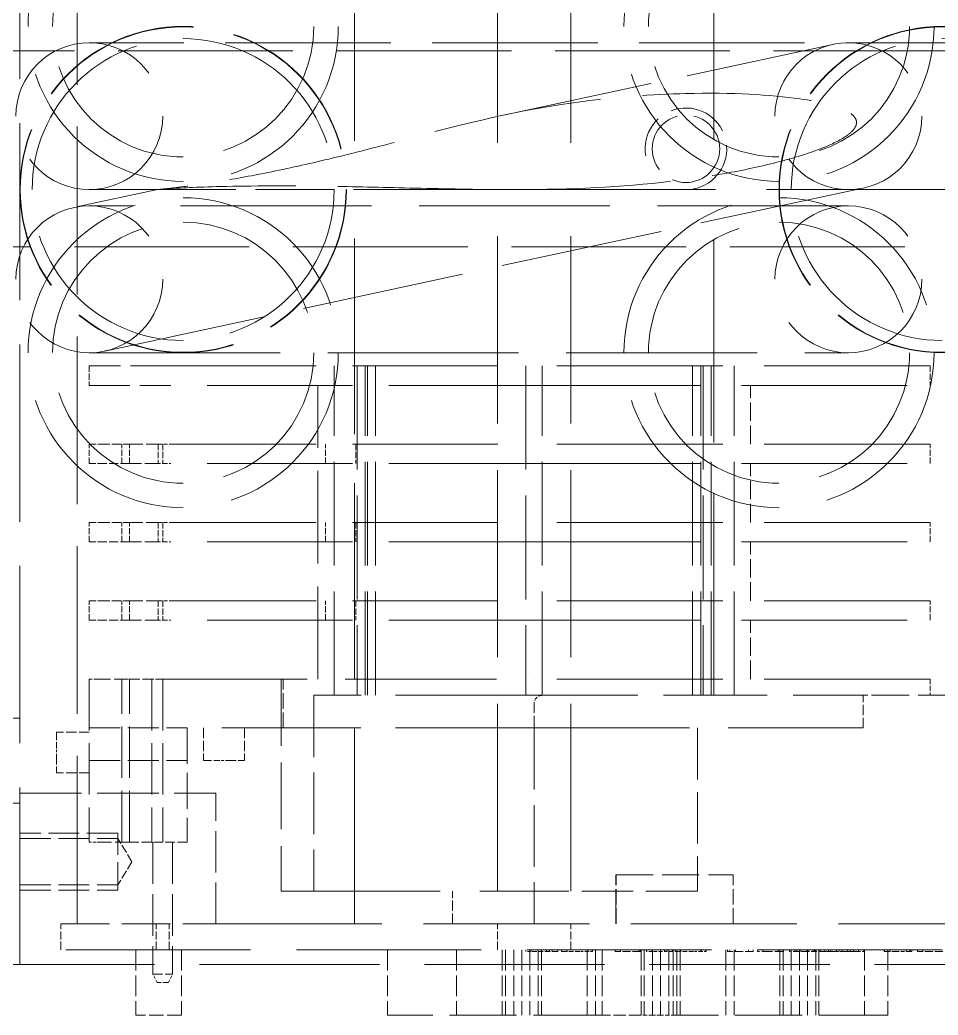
# Model space of a CAD drawing. Header units: millimetres. Extents: x 0 to 5945, y 0 to 4205.
# Drawn here: x 1600.6 to 1656.8, y 2542.4 to 2603.4 of the extents above; entities that cross this region are included whole.
import ezdxf

# ---------------------------------------------------------------- set-up
doc = ezdxf.new("R2010")
doc.units = ezdxf.units.MM
doc.header["$LTSCALE"] = 5
doc.linetypes.add('DASHED', pattern=[0.2067, 0.1654, -0.0413])
doc.layers.add('가려진 것(ISO)', color=2, linetype='DASHED', lineweight=18)

msp = doc.modelspace()

# ---------------------------------------------------------------- linework, layer by layer
at = {"layer": '가려진 것(ISO)', "ltscale": 13.131522}
msp.add_line((1600.576, 2545.457), (1600.576, 2640.457), dxfattribs=at)
at = {"layer": '가려진 것(ISO)', "ltscale": 12.44039}
msp.add_line((1604.076, 2547.957), (1604.076, 2637.957), dxfattribs=at)
at = {"layer": '가려진 것(ISO)', "ltscale": 14.513788}
for p in [(1621.077, 2637.957), (1621.077, 2547.957)]:
    msp.add_line(p, (1621.077, 2592.957), dxfattribs=at)
at = {"layer": '가려진 것(ISO)', "ltscale": 13.868731}
for p, q in [((1629.827, 2635.957), (1629.827, 2592.957)), ((1634.327, 2635.957), (1634.327, 2592.957)), ((1629.827, 2549.957), (1629.827, 2592.957)), ((1634.327, 2549.957), (1634.327, 2592.957))]:
    msp.add_line(p, q, dxfattribs=at)
at = {"layer": '가려진 것(ISO)', "ltscale": 14.997581}
for p in [(1643.077, 2623.957), (1643.077, 2561.957)]:
    msp.add_line(p, (1643.077, 2592.957), dxfattribs=at)
at = {"layer": '가려진 것(ISO)', "ltscale": 12.267606}
msp.add_line((1661.327, 2601.957), (1604.827, 2601.957), dxfattribs=at)
at = {"layer": '가려진 것(ISO)', "ltscale": 11.035515}
msp.add_line((1650.381, 2601.856), (1630.192, 2597.515), dxfattribs=at)
at = {"layer": '가려진 것(ISO)', "ltscale": 12.950765}
for p, q in [((2072.376, 2601.457), (1550.376, 2601.457)), ((1550.376, 2589.457), (2072.376, 2589.457))]:
    msp.add_line(p, q, dxfattribs=at)
at = {"layer": '가려진 것(ISO)', "ltscale": 6.127949}
msp.add_line((1609, 2592.957), (1603.881, 2591.856), dxfattribs=at)
at = {"layer": '가려진 것(ISO)', "ltscale": 5.924498}
msp.add_line((1604.827, 2592.957), (1609.001, 2592.957), dxfattribs=at)
at = {"layer": '가려진 것(ISO)', "ltscale": 12.048374}
msp.add_line((1605.773, 2583.058), (1652.273, 2593.058), dxfattribs=at)
at = {"layer": '가려진 것(ISO)', "ltscale": 5.813636}
msp.add_line((1609.001, 2592.957), (1621.077, 2592.957), dxfattribs=at)
at = {"layer": '가려진 것(ISO)', "ltscale": 6.066844}
for p, q in [((1621.077, 2592.957), (1630.728, 2592.957)), ((1630.728, 2592.957), (1621.077, 2592.957))]:
    msp.add_line(p, q, dxfattribs=at)
at = {"layer": '가려진 것(ISO)', "ltscale": 15.070727}
msp.add_line((1630.728, 2592.957), (1661.327, 2592.957), dxfattribs=at)
at = {"layer": '가려진 것(ISO)', "ltscale": 14.134887}
for p, q in [((1651.327, 2591.957), (1604.827, 2591.957)), ((1604.827, 2582.957), (1651.327, 2582.957))]:
    msp.add_line(p, q, dxfattribs=at)
at = {"layer": '가려진 것(ISO)', "ltscale": 0.457027}
for p, q in [((1604.827, 2582.157), (1604.827, 2580.957)), ((1656.327, 2582.157), (1656.327, 2580.957)), ((1604.827, 2576.157), (1604.827, 2577.357)), ((1606.827, 2576.157), (1606.827, 2577.357)), ((1607.285, 2576.157), (1607.285, 2577.357)), ((1609.05, 2577.357), (1609.05, 2576.157)), ((1609.331, 2577.357), (1609.331, 2576.157)), ((1619.298, 2576.157), (1619.298, 2577.357)), ((1621.154, 2577.357), (1621.154, 2576.157)), ((1621.154, 2577.357), (1621.154, 2576.157)), ((1656.327, 2576.157), (1656.327, 2577.357)), ((1604.827, 2571.357), (1604.827, 2572.557)), ((1606.827, 2571.357), (1606.827, 2572.557)), ((1607.285, 2571.357), (1607.285, 2572.557)), ((1609.05, 2572.557), (1609.05, 2571.357)), ((1609.331, 2572.557), (1609.331, 2571.357)), ((1619.298, 2571.357), (1619.298, 2572.557)), ((1621.154, 2572.557), (1621.154, 2571.357)), ((1621.154, 2572.557), (1621.154, 2571.357)), ((1656.327, 2571.357), (1656.327, 2572.557)), ((1604.827, 2566.557), (1604.827, 2567.757)), ((1606.827, 2566.557), (1606.827, 2567.757)), ((1607.285, 2566.557), (1607.285, 2567.757)), ((1609.05, 2567.757), (1609.05, 2566.557)), ((1609.331, 2567.757), (1609.331, 2566.557)), ((1619.298, 2566.557), (1619.298, 2567.757)), ((1621.154, 2567.757), (1621.154, 2566.557)), ((1621.154, 2567.757), (1621.154, 2566.557)), ((1656.327, 2566.557), (1656.327, 2567.757))]:
    msp.add_line(p, q, dxfattribs=at)
at = {"layer": '가려진 것(ISO)', "ltscale": 2.991791}
for p, q in [((1609.827, 2582.157), (1604.827, 2582.157)), ((1604.827, 2580.957), (1609.827, 2580.957))]:
    msp.add_line(p, q, dxfattribs=at)
at = {"layer": '가려진 것(ISO)', "ltscale": 10.764393}
for p, q in [((1609.827, 2582.157), (1632.077, 2582.157)), ((1632.077, 2580.957), (1609.827, 2580.957)), ((1609.827, 2577.357), (1632.077, 2577.357)), ((1632.077, 2576.157), (1609.827, 2576.157)), ((1609.827, 2572.557), (1632.077, 2572.557)), ((1632.077, 2571.357), (1609.827, 2571.357)), ((1609.827, 2567.757), (1632.077, 2567.757)), ((1632.077, 2566.557), (1609.827, 2566.557))]:
    msp.add_line(p, q, dxfattribs=at)
at = {"layer": '가려진 것(ISO)', "ltscale": 7.694874}
for p, q in [((1619.827, 2561.957), (1619.827, 2582.157)), ((1621.227, 2582.157), (1621.227, 2561.957)), ((1621.727, 2561.957), (1621.727, 2582.157)), ((1621.868, 2561.957), (1621.868, 2582.157)), ((1622.368, 2561.957), (1622.368, 2582.157)), ((1631.577, 2582.157), (1631.577, 2561.957)), ((1632.577, 2561.957), (1632.577, 2582.157)), ((1641.786, 2561.957), (1641.786, 2582.157)), ((1642.286, 2561.957), (1642.286, 2582.157)), ((1642.427, 2582.157), (1642.427, 2561.957)), ((1642.927, 2561.957), (1642.927, 2582.157)), ((1644.327, 2561.957), (1644.327, 2582.157))]:
    msp.add_line(p, q, dxfattribs=at)
at = {"layer": '가려진 것(ISO)', "ltscale": 12.2857}
for p, q in [((1656.327, 2582.157), (1632.077, 2582.157)), ((1632.077, 2580.957), (1656.327, 2580.957)), ((1656.327, 2577.357), (1632.077, 2577.357)), ((1632.077, 2576.157), (1656.327, 2576.157)), ((1656.327, 2572.557), (1632.077, 2572.557)), ((1632.077, 2571.357), (1656.327, 2571.357)), ((1656.327, 2567.757), (1632.077, 2567.757)), ((1632.077, 2566.557), (1656.327, 2566.557)), ((1656.327, 2562.957), (1632.077, 2562.957))]:
    msp.add_line(p, q, dxfattribs=at)
at = {"layer": '가려진 것(ISO)', "ltscale": 6.856808}
msp.add_line((1618.827, 2562.957), (1618.827, 2580.957), dxfattribs=at)
at = {"layer": '가려진 것(ISO)', "ltscale": 1.371282}
for p, q in [((1645.327, 2577.357), (1645.327, 2580.957)), ((1645.327, 2572.557), (1645.327, 2576.157)), ((1645.327, 2567.757), (1645.327, 2571.357)), ((1645.327, 2562.957), (1645.327, 2566.557))]:
    msp.add_line(p, q, dxfattribs=at)
at = {"layer": '가려진 것(ISO)', "ltscale": 0.566028}
for p, q in [((1605.046, 2577.357), (1604.827, 2577.357)), ((1604.827, 2576.157), (1605.046, 2576.157)), ((1605.046, 2572.557), (1604.827, 2572.557)), ((1604.827, 2571.357), (1605.046, 2571.357)), ((1605.046, 2567.757), (1604.827, 2567.757)), ((1604.827, 2566.557), (1605.046, 2566.557))]:
    msp.add_line(p, q, dxfattribs=at)
at = {"layer": '가려진 것(ISO)', "ltscale": 0.242476}
for p, q in [((1605.046, 2577.357), (1605.524, 2577.357)), ((1605.524, 2576.157), (1605.046, 2576.157)), ((1605.046, 2572.557), (1605.524, 2572.557)), ((1605.524, 2571.357), (1605.046, 2571.357)), ((1605.046, 2567.757), (1605.524, 2567.757)), ((1605.524, 2566.557), (1605.046, 2566.557))]:
    msp.add_line(p, q, dxfattribs=at)
at = {"layer": '가려진 것(ISO)', "ltscale": 0.670617}
for p, q in [((1605.524, 2577.357), (1607.285, 2577.357)), ((1607.285, 2576.157), (1605.524, 2576.157)), ((1605.524, 2572.557), (1607.285, 2572.557)), ((1607.285, 2571.357), (1605.524, 2571.357)), ((1605.524, 2567.757), (1607.285, 2567.757)), ((1607.285, 2566.557), (1605.524, 2566.557))]:
    msp.add_line(p, q, dxfattribs=at)
at = {"layer": '가려진 것(ISO)', "ltscale": 0.985736}
for p, q in [((1607.285, 2577.357), (1609.05, 2577.357)), ((1609.05, 2576.157), (1607.285, 2576.157)), ((1607.285, 2572.557), (1609.05, 2572.557)), ((1609.05, 2571.357), (1607.285, 2571.357)), ((1607.285, 2567.757), (1609.05, 2567.757)), ((1609.05, 2566.557), (1607.285, 2566.557))]:
    msp.add_line(p, q, dxfattribs=at)
at = {"layer": '가려진 것(ISO)', "ltscale": 0.287355}
for p, q in [((1609.05, 2577.357), (1609.519, 2577.357)), ((1609.519, 2576.157), (1609.05, 2576.157)), ((1609.05, 2572.557), (1609.519, 2572.557)), ((1609.519, 2571.357), (1609.05, 2571.357)), ((1609.05, 2567.757), (1609.519, 2567.757)), ((1609.519, 2566.557), (1609.05, 2566.557))]:
    msp.add_line(p, q, dxfattribs=at)
at = {"layer": '가려진 것(ISO)', "ltscale": 0.117238}
for p, q in [((1609.827, 2577.357), (1609.519, 2577.357)), ((1609.519, 2576.157), (1609.827, 2576.157)), ((1609.827, 2572.557), (1609.519, 2572.557)), ((1609.519, 2571.357), (1609.827, 2571.357)), ((1609.827, 2567.757), (1609.519, 2567.757)), ((1609.519, 2566.557), (1609.827, 2566.557))]:
    msp.add_line(p, q, dxfattribs=at)
at = {"layer": '가려진 것(ISO)', "ltscale": 0.220967}
for p, q in [((1604.827, 2562.957), (1605.247, 2562.957)), ((1605.247, 2552.957), (1604.827, 2552.957))]:
    msp.add_line(p, q, dxfattribs=at)
at = {"layer": '가려진 것(ISO)', "ltscale": 3.809293}
for p, q in [((1604.827, 2562.957), (1604.827, 2552.957)), ((1606.827, 2552.957), (1606.827, 2562.957)), ((1607.285, 2552.957), (1607.285, 2562.957)), ((1608.656, 2562.957), (1608.656, 2552.957)), ((1609.331, 2562.957), (1609.331, 2552.957)), ((1642.077, 2559.957), (1642.077, 2549.957)), ((1642.077, 2549.957), (1632.077, 2549.957))]:
    msp.add_line(p, q, dxfattribs=at)
at = {"layer": '가려진 것(ISO)', "ltscale": 1.061174}
for p, q in [((1605.247, 2562.957), (1607.285, 2562.957)), ((1607.285, 2552.957), (1605.247, 2552.957))]:
    msp.add_line(p, q, dxfattribs=at)
at = {"layer": '가려진 것(ISO)', "ltscale": 0.765764}
for p, q in [((1607.285, 2562.957), (1608.656, 2562.957)), ((1608.656, 2552.957), (1607.285, 2552.957))]:
    msp.add_line(p, q, dxfattribs=at)
at = {"layer": '가려진 것(ISO)', "ltscale": 0.149495}
for p, q in [((1608.656, 2562.957), (1608.906, 2562.957)), ((1608.906, 2552.957), (1608.656, 2552.957))]:
    msp.add_line(p, q, dxfattribs=at)
at = {"layer": '가려진 것(ISO)', "ltscale": 11.209899}
msp.add_line((1608.906, 2562.957), (1632.077, 2562.957), dxfattribs=at)
at = {"layer": '가려진 것(ISO)', "ltscale": 4.952111}
msp.add_line((1616.577, 2562.957), (1616.577, 2549.957), dxfattribs=at)
at = {"layer": '가려진 것(ISO)', "ltscale": 1.142718}
for p, q in [((1616.707, 2559.957), (1616.707, 2562.957)), ((1600.576, 2560.557), (1597.576, 2560.557)), ((1600.576, 2555.357), (1597.576, 2555.357)), ((1637.082, 2547.957), (1637.082, 2550.957)), ((1637.108, 2547.957), (1637.108, 2550.957)), ((1644.27, 2547.957), (1644.27, 2550.957))]:
    msp.add_line(p, q, dxfattribs=at)
at = {"layer": '가려진 것(ISO)', "ltscale": 0.380839}
msp.add_line((1656.327, 2562.957), (1656.327, 2561.957), dxfattribs=at)
at = {"layer": '가려진 것(ISO)', "ltscale": 10.259192}
msp.add_line((1632.077, 2561.957), (1618.577, 2561.957), dxfattribs=at)
at = {"layer": '가려진 것(ISO)', "ltscale": 4.571172}
for p, q in [((1618.577, 2561.957), (1618.577, 2549.957)), ((1632.077, 2559.957), (1632.077, 2547.957)), ((1600.576, 2555.957), (1612.576, 2555.957))]:
    msp.add_line(p, q, dxfattribs=at)
at = {"layer": '가려진 것(ISO)', "ltscale": 7.673842}
msp.add_line((1632.077, 2561.957), (1652.222, 2561.957), dxfattribs=at)
at = {"layer": '가려진 것(ISO)', "ltscale": 0.897467}
msp.add_line((1632.077, 2559.957), (1632.077, 2561.457), dxfattribs=at)
at = {"layer": '가려진 것(ISO)', "ltscale": 0.997552}
msp.add_line((1653.559, 2561.957), (1652.222, 2561.957), dxfattribs=at)
at = {"layer": '가려진 것(ISO)', "ltscale": 0.761779}
for p, q in [((1652.222, 2559.957), (1652.222, 2561.957)), ((1604.827, 2559.707), (1602.827, 2559.707)), ((1611.827, 2559.957), (1611.827, 2557.957)), ((1614.327, 2559.957), (1614.327, 2557.957)), ((1604.827, 2557.207), (1602.827, 2557.207)), ((1627.077, 2547.957), (1627.077, 2549.957)), ((1637.077, 2547.957), (1637.077, 2549.957))]:
    msp.add_line(p, q, dxfattribs=at)
at = {"layer": '가려진 것(ISO)', "ltscale": 2.679769}
msp.add_line((1660.594, 2561.957), (1653.559, 2561.957), dxfattribs=at)
at = {"layer": '가려진 것(ISO)', "ltscale": 0.598278}
for p, q in [((1602.827, 2559.707), (1602.827, 2558.707)), ((1602.827, 2558.207), (1602.827, 2557.207)), ((1611.827, 2557.957), (1612.827, 2557.957)), ((1613.327, 2557.957), (1614.327, 2557.957))]:
    msp.add_line(p, q, dxfattribs=at)
at = {"layer": '가려진 것(ISO)', "ltscale": 2.285536}
for p, q in [((1604.827, 2559.957), (1610.827, 2559.957)), ((1604.827, 2557.957), (1610.827, 2557.957)), ((1606.576, 2553.507), (1600.576, 2553.507)), ((1600.576, 2553.182), (1606.576, 2553.182)), ((1600.576, 2550.332), (1606.576, 2550.332)), ((1600.576, 2550.007), (1606.576, 2550.007))]:
    msp.add_line(p, q, dxfattribs=at)
at = {"layer": '가려진 것(ISO)', "ltscale": 10.2806}
msp.add_line((1632.077, 2559.957), (1610.827, 2559.957), dxfattribs=at)
at = {"layer": '가려진 것(ISO)', "ltscale": 2.666475}
msp.add_line((1610.827, 2559.957), (1610.827, 2552.957), dxfattribs=at)
at = {"layer": '가려진 것(ISO)', "ltscale": 11.501881}
msp.add_line((1632.077, 2559.957), (1652.222, 2559.957), dxfattribs=at)
at = {"layer": '가려진 것(ISO)', "ltscale": 0.19037}
for p, q in [((1602.827, 2558.207), (1602.827, 2558.707)), ((1613.327, 2557.957), (1612.827, 2557.957))]:
    msp.add_line(p, q, dxfattribs=at)
at = {"layer": '가려진 것(ISO)', "ltscale": 3.047415}
msp.add_line((1612.576, 2547.957), (1612.576, 2555.957), dxfattribs=at)
at = {"layer": '가려진 것(ISO)', "ltscale": 2.094223}
msp.add_line((1606.576, 2550.007), (1606.576, 2553.507), dxfattribs=at)
at = {"layer": '가려진 것(ISO)', "ltscale": 0.633194}
for q in [(1606.576, 2553.182), (1606.576, 2550.332)]:
    msp.add_line((1607.433, 2551.757), q, dxfattribs=at)
at = {"layer": '가려진 것(ISO)', "ltscale": 3.085509}
for p, q in [((1608.727, 2552.957), (1608.727, 2544.857)), ((1609.927, 2552.957), (1609.927, 2544.857))]:
    msp.add_line(p, q, dxfattribs=at)
at = {"layer": '가려진 것(ISO)', "ltscale": 0.731631}
msp.add_line((1610.827, 2552.957), (1608.906, 2552.957), dxfattribs=at)
at = {"layer": '가려진 것(ISO)', "ltscale": 0.013584}
msp.add_line((1637.082, 2550.957), (1637.108, 2550.957), dxfattribs=at)
at = {"layer": '가려진 것(ISO)', "ltscale": 2.728328}
msp.add_line((1637.108, 2550.957), (1644.27, 2550.957), dxfattribs=at)
at = {"layer": '가려진 것(ISO)', "ltscale": 11.779073}
msp.add_line((1616.577, 2549.957), (1632.077, 2549.957), dxfattribs=at)
at = {"layer": '가려진 것(ISO)', "ltscale": 0.609403}
for p, q in [((1603.076, 2546.357), (1603.076, 2547.957)), ((1608.927, 2546.357), (1608.927, 2547.957)), ((1609.727, 2546.357), (1609.727, 2547.957)), ((1629.827, 2546.357), (1629.827, 2547.957)), ((1634.327, 2546.357), (1634.327, 2547.957))]:
    msp.add_line(p, q, dxfattribs=at)
at = {"layer": '가려진 것(ISO)', "ltscale": 3.618824}
msp.add_line((1603.076, 2547.957), (1612.576, 2547.957), dxfattribs=at)
at = {"layer": '가려진 것(ISO)', "ltscale": 12.302163}
msp.add_line((1612.576, 2547.957), (1701.576, 2547.957), dxfattribs=at)
at = {"layer": '가려진 것(ISO)', "ltscale": 13.66715}
msp.add_line((1713.576, 2546.357), (1600.576, 2546.357), dxfattribs=at)
at = {"layer": '가려진 것(ISO)', "ltscale": 1.523657}
for p, q in [((1607.676, 2546.357), (1607.676, 2542.357)), ((1610.476, 2546.357), (1610.476, 2542.357)), ((1623.093, 2546.357), (1623.093, 2542.357)), ((1627.328, 2546.357), (1627.328, 2542.357)), ((1630.125, 2546.357), (1630.125, 2542.357)), ((1630.325, 2546.357), (1630.325, 2542.357)), ((1630.825, 2546.357), (1630.825, 2542.357)), ((1631.324, 2546.357), (1631.324, 2542.357)), ((1631.823, 2546.357), (1631.823, 2542.357)), ((1632.323, 2546.357), (1632.323, 2542.357)), ((1632.523, 2546.357), (1632.523, 2542.357)), ((1635.32, 2546.357), (1635.32, 2542.357)), ((1635.828, 2546.357), (1635.828, 2542.357)), ((1636.241, 2546.357), (1636.241, 2542.357)), ((1638.625, 2546.357), (1638.625, 2542.357)), ((1638.825, 2546.357), (1638.825, 2542.357)), ((1639.325, 2546.357), (1639.325, 2542.357)), ((1639.824, 2546.357), (1639.824, 2542.357)), ((1640.323, 2546.357), (1640.323, 2542.357)), ((1640.593, 2546.357), (1640.593, 2542.357)), ((1640.823, 2546.357), (1640.823, 2542.357)), ((1641.023, 2546.357), (1641.023, 2542.357)), ((1643.82, 2546.357), (1643.82, 2542.357)), ((1644.328, 2546.357), (1644.328, 2542.357)), ((1647.125, 2546.357), (1647.125, 2542.357)), ((1647.325, 2546.357), (1647.325, 2542.357)), ((1647.825, 2546.357), (1647.825, 2542.357)), ((1648.324, 2546.357), (1648.324, 2542.357)), ((1648.823, 2546.357), (1648.823, 2542.357)), ((1649.323, 2546.357), (1649.323, 2542.357)), ((1649.523, 2546.357), (1649.523, 2542.357)), ((1652.32, 2546.357), (1652.32, 2542.357)), ((1653.741, 2546.357), (1653.741, 2542.357))]:
    msp.add_line(p, q, dxfattribs=at)
at = {"layer": '가려진 것(ISO)', "ltscale": 0.037994}
for p, q in [((1631.566, 2546.357), (1631.566, 2546.257)), ((1631.898, 2546.357), (1631.898, 2546.257)), ((1632.842, 2546.357), (1632.842, 2546.257)), ((1633.027, 2546.357), (1633.027, 2546.257)), ((1633.191, 2546.357), (1633.191, 2546.257)), ((1633.537, 2546.357), (1633.537, 2546.257)), ((1633.756, 2546.357), (1633.756, 2546.257)), ((1634.102, 2546.357), (1634.102, 2546.257)), ((1635.32, 2546.357), (1635.32, 2546.257)), ((1635.363, 2546.357), (1635.363, 2546.257)), ((1635.626, 2546.357), (1635.626, 2546.257)), ((1635.628, 2546.357), (1635.628, 2546.257)), ((1635.652, 2546.357), (1635.652, 2546.257)), ((1637.036, 2546.357), (1637.036, 2546.257)), ((1637.368, 2546.357), (1637.368, 2546.257)), ((1638.517, 2546.357), (1638.517, 2546.257)), ((1638.6, 2546.357), (1638.6, 2546.257)), ((1638.965, 2546.357), (1638.965, 2546.257)), ((1639.297, 2546.357), (1639.297, 2546.257)), ((1640.057, 2546.357), (1640.057, 2546.257)), ((1640.198, 2546.357), (1640.198, 2546.257)), ((1640.545, 2546.357), (1640.545, 2546.257)), ((1640.719, 2546.357), (1640.719, 2546.257)), ((1641.066, 2546.357), (1641.066, 2546.257)), ((1642.283, 2546.357), (1642.283, 2546.257)), ((1642.326, 2546.357), (1642.326, 2546.257)), ((1642.589, 2546.357), (1642.589, 2546.257)), ((1642.591, 2546.357), (1642.591, 2546.257)), ((1642.615, 2546.357), (1642.615, 2546.257)), ((1643.912, 2546.357), (1643.912, 2546.257)), ((1644.06, 2546.357), (1644.06, 2546.257)), ((1644.416, 2546.357), (1644.416, 2546.257)), ((1645.202, 2546.357), (1645.202, 2546.257)), ((1645.498, 2546.357), (1645.498, 2546.257)), ((1645.762, 2546.357), (1645.762, 2546.257)), ((1646.102, 2546.357), (1646.102, 2546.257)), ((1647.02, 2546.357), (1647.02, 2546.257)), ((1647.36, 2546.357), (1647.36, 2546.257)), ((1647.727, 2546.357), (1647.727, 2546.257)), ((1648.043, 2546.357), (1648.043, 2546.257)), ((1648.168, 2546.357), (1648.168, 2546.257)), ((1648.407, 2546.357), (1648.407, 2546.257)), ((1648.784, 2546.357), (1648.784, 2546.257)), ((1648.865, 2546.357), (1648.865, 2546.257)), ((1649.177, 2546.357), (1649.177, 2546.257)), ((1649.254, 2546.357), (1649.254, 2546.257)), ((1649.281, 2546.357), (1649.281, 2546.257)), ((1649.597, 2546.357), (1649.597, 2546.257)), ((1649.892, 2546.357), (1649.892, 2546.257)), ((1650.099, 2546.357), (1650.099, 2546.257)), ((1650.261, 2546.357), (1650.261, 2546.257)), ((1650.598, 2546.357), (1650.598, 2546.257)), ((1650.756, 2546.357), (1650.756, 2546.257)), ((1650.936, 2546.357), (1650.936, 2546.257)), ((1651.264, 2546.357), (1651.264, 2546.257)), ((1651.438, 2546.357), (1651.438, 2546.257)), ((1651.637, 2546.357), (1651.637, 2546.257)), ((1651.939, 2546.357), (1651.939, 2546.257)), ((1652.265, 2546.357), (1652.265, 2546.257)), ((1653.513, 2546.357), (1653.513, 2546.257)), ((1653.531, 2546.357), (1653.531, 2546.257)), ((1653.537, 2546.357), (1653.537, 2546.257)), ((1653.878, 2546.357), (1653.878, 2546.257)), ((1654.866, 2546.357), (1654.866, 2546.257)), ((1655.091, 2546.357), (1655.091, 2546.257)), ((1655.115, 2546.357), (1655.115, 2546.257)), ((1655.213, 2546.357), (1655.213, 2546.257)), ((1655.551, 2546.357), (1655.551, 2546.257)), ((1655.883, 2546.357), (1655.883, 2546.257))]:
    msp.add_line(p, q, dxfattribs=at)
at = {"layer": '가려진 것(ISO)', "ltscale": 0.216764}
msp.add_line((1632.135, 2546.257), (1631.566, 2546.257), dxfattribs=at)
at = {"layer": '가려진 것(ISO)', "ltscale": 0.595697}
for p, q in [((1638.6, 2546.257), (1637.036, 2546.257)), ((1657.115, 2546.257), (1655.551, 2546.257))]:
    msp.add_line(p, q, dxfattribs=at)
at = {"layer": '가려진 것(ISO)', "ltscale": 0.239145}
msp.add_line((1639.593, 2546.257), (1638.965, 2546.257), dxfattribs=at)
at = {"layer": '가려진 것(ISO)', "ltscale": 0.604186}
msp.add_line((1645.498, 2546.257), (1643.912, 2546.257), dxfattribs=at)
at = {"layer": '가려진 것(ISO)', "ltscale": 0.120294}
msp.add_line((1648.043, 2546.257), (1647.727, 2546.257), dxfattribs=at)
at = {"layer": '가려진 것(ISO)', "ltscale": 0.413231}
msp.add_line((1648.784, 2546.257), (1648.043, 2546.257), dxfattribs=at)
at = {"layer": '가려진 것(ISO)', "ltscale": 0.149621}
msp.add_line((1649.177, 2546.257), (1648.784, 2546.257), dxfattribs=at)
at = {"layer": '가려진 것(ISO)', "ltscale": 0.046859}
msp.add_line((1649.254, 2546.257), (1649.177, 2546.257), dxfattribs=at)
at = {"layer": '가려진 것(ISO)', "ltscale": 0.130327}
msp.add_line((1649.597, 2546.257), (1649.254, 2546.257), dxfattribs=at)
at = {"layer": '가려진 것(ISO)', "ltscale": 0.812276}
msp.add_line((1650.099, 2546.257), (1649.597, 2546.257), dxfattribs=at)
at = {"layer": '가려진 것(ISO)', "ltscale": 0.811914}
msp.add_line((1650.598, 2546.257), (1650.099, 2546.257), dxfattribs=at)
at = {"layer": '가려진 것(ISO)', "ltscale": 0.128783}
msp.add_line((1650.936, 2546.257), (1650.598, 2546.257), dxfattribs=at)
at = {"layer": '가려진 것(ISO)', "ltscale": 0.821279}
msp.add_line((1651.438, 2546.257), (1650.936, 2546.257), dxfattribs=at)
at = {"layer": '가려진 것(ISO)', "ltscale": 0.8211}
msp.add_line((1651.939, 2546.257), (1651.438, 2546.257), dxfattribs=at)
at = {"layer": '가려진 것(ISO)', "ltscale": 0.124153}
msp.add_line((1652.265, 2546.257), (1651.939, 2546.257), dxfattribs=at)
at = {"layer": '가려진 것(ISO)', "ltscale": 0.006846}
msp.add_line((1653.531, 2546.257), (1653.513, 2546.257), dxfattribs=at)
at = {"layer": '가려진 것(ISO)', "ltscale": 13.3425}
msp.add_line((1788.076, 2545.457), (1526.076, 2545.457), dxfattribs=at)
at = {"layer": '가려진 것(ISO)', "ltscale": 0.717954}
msp.add_line((1608.727, 2544.857), (1609.927, 2544.857), dxfattribs=at)
at = {"layer": '가려진 것(ISO)', "ltscale": 0.212852}
for p, q in [((1608.977, 2544.357), (1608.727, 2544.857)), ((1609.677, 2544.357), (1609.927, 2544.857))]:
    msp.add_line(p, q, dxfattribs=at)
at = {"layer": '가려진 것(ISO)', "ltscale": 0.418765}
msp.add_line((1609.677, 2544.357), (1608.977, 2544.357), dxfattribs=at)
at = {"layer": '가려진 것(ISO)', "ltscale": 1.0665}
msp.add_line((1610.476, 2542.357), (1607.676, 2542.357), dxfattribs=at)
at = {"layer": '가려진 것(ISO)', "ltscale": 4.970381}
for p, q in [((1636.141, 2542.357), (1623.093, 2542.357)), ((1653.641, 2542.357), (1640.593, 2542.357))]:
    msp.add_line(p, q, dxfattribs=at)
at = {"layer": '가려진 것(ISO)', "ltscale": 0.03796}
for p, q in [((1636.241, 2542.357), (1636.141, 2542.357)), ((1653.741, 2542.357), (1653.641, 2542.357))]:
    msp.add_line(p, q, dxfattribs=at)
at = {"layer": '가려진 것(ISO)', "ltscale": 0.908242}
msp.add_line((1638.625, 2542.357), (1636.241, 2542.357), dxfattribs=at)
at = {"layer": '가려진 것(ISO)', "ltscale": 0.107544}
msp.add_line((1638.825, 2542.357), (1638.625, 2542.357), dxfattribs=at)
at = {"layer": '가려진 것(ISO)', "ltscale": 0.269014}
msp.add_line((1639.325, 2542.357), (1638.825, 2542.357), dxfattribs=at)
at = {"layer": '가려진 것(ISO)', "ltscale": 0.269012}
msp.add_line((1639.824, 2542.357), (1639.325, 2542.357), dxfattribs=at)
at = {"layer": '가려진 것(ISO)', "ltscale": 0.268898}
msp.add_line((1640.323, 2542.357), (1639.824, 2542.357), dxfattribs=at)
at = {"layer": '가려진 것(ISO)', "ltscale": 0.145175}
msp.add_line((1640.593, 2542.357), (1640.323, 2542.357), dxfattribs=at)
at = {"layer": '가려진 것(ISO)', "ltscale": 14.438863}
for centre in [(1610.576, 2602.957), (1647.076, 2602.957), (1610.576, 2582.957), (1647.076, 2582.957)]:
    msp.add_circle(centre, 9.5, dxfattribs=at)
at = {"layer": '가려진 것(ISO)', "ltscale": 12.159042}
for centre, radius in [((1610.576, 2602.957), 8), ((1647.076, 2602.957), 8), ((1610.577, 2592.957), 10), ((1657.077, 2592.957), 10), ((1610.576, 2582.957), 8), ((1647.076, 2582.957), 8)]:
    msp.add_circle(centre, radius, dxfattribs=at)
at = {"layer": '가려진 것(ISO)', "ltscale": 12.128645}
for centre in [(1610.577, 2592.957), (1610.577, 2592.957), (1657.077, 2592.957), (1657.077, 2592.957)]:
    msp.add_circle(centre, 9.975, dxfattribs=at)
at = {"layer": '가려진 것(ISO)', "ltscale": 13.678923}
for centre in [(1604.827, 2597.457), (1651.327, 2597.457), (1604.827, 2587.457), (1651.327, 2587.457)]:
    msp.add_circle(centre, 4.5, dxfattribs=at)
at = {"layer": '가려진 것(ISO)', "ltscale": 14.058893}
for centre in [(1610.577, 2592.957), (1657.077, 2592.957)]:
    msp.add_circle(centre, 9.25, dxfattribs=at)
at = {"layer": '가려진 것(ISO)', "ltscale": 4.94729}
msp.add_circle((1641.376, 2595.457), 2.067, dxfattribs=at)
at = {"layer": '가려진 것(ISO)', "ltscale": 4.487736}
msp.add_arc((1641.376, 2595.457), 2.5, 280, 190, dxfattribs=at)
at = {"layer": '가려진 것(ISO)', "ltscale": 0.299089}
msp.add_arc((1632.577, 2561.457), 0.5, 90, 180, dxfattribs=at)
at = {"layer": '가려진 것(ISO)', "ltscale": 12.51504}
msp.add_open_spline([(1630.404, 2592.957), (1633.709, 2592.95), (1636.9, 2593.07), (1641.357, 2593.554), (1642.796, 2593.764), (1645.266, 2594.223), (1646.332, 2594.46), (1648.214, 2594.965), (1649.048, 2595.227), (1650.428, 2595.783), (1650.913, 2596.034), (1651.407, 2596.39), (1651.576, 2596.533), (1651.727, 2596.746), (1651.766, 2596.812), (1651.807, 2596.926), (1651.818, 2596.973), (1651.826, 2597.059), (1651.825, 2597.095), (1651.815, 2597.168), (1651.806, 2597.203), (1651.777, 2597.28), (1651.755, 2597.321), (1651.685, 2597.428), (1651.626, 2597.489), (1651.4, 2597.688), (1651.172, 2597.801), (1650.454, 2598.123), (1649.57, 2598.347), (1646.556, 2598.776), (1644.222, 2598.911), (1639.495, 2598.8), (1636.98, 2598.675), (1629.797, 2597.563), (1626.258, 2596.575), (1622.516, 2595.586), (1620.986, 2595.185), (1618.223, 2594.522), (1616.993, 2594.25), (1614.656, 2593.781), (1613.653, 2593.599), (1611.724, 2593.29), (1611.054, 2593.196), (1610.094, 2593.071), (1609.745, 2593.031), (1609.423, 2592.996), (1609.356, 2592.989), (1609.252, 2592.979), (1609.213, 2592.975), (1609.147, 2592.969), (1609.121, 2592.966), (1609.072, 2592.962), (1609.053, 2592.96), (1609.014, 2592.957), (1609.004, 2592.957), (1608.993, 2592.957), (1609.025, 2592.961), (1609.164, 2592.973), (1609.381, 2592.991), (1610.33, 2593.051), (1611.374, 2593.106), (1614.723, 2593.187), (1617.007, 2593.195), (1621.318, 2593.127), (1623.032, 2593.085), (1626.65, 2593.002), (1628.527, 2592.962), (1630.404, 2592.957)], degree=3, knots=[0, 0, 0, 0, 0.995089, 0.995089, 1.500404, 1.500404, 1.919308, 1.919308, 2.293328, 2.293328, 2.60374, 2.60374, 2.746109, 2.746109, 2.794238, 2.794238, 2.821506, 2.821506, 2.841113, 2.841113, 2.860204, 2.860204, 2.887022, 2.887022, 2.940382, 2.940382, 3.104114, 3.104114, 3.728093, 3.728093, 4.647569, 4.647569, 5.239857, 5.239857, 5.958154, 5.958154, 6.458688, 6.458688, 6.885587, 6.885587, 7.282185, 7.282185, 7.571627, 7.571627, 7.796611, 7.796611, 7.850947, 7.850947, 7.885596, 7.885596, 7.91597, 7.91597, 7.952838, 7.952838, 8.016633, 8.016633, 8.168976, 8.168976, 8.564899, 8.564899, 9.314355, 9.314355, 10.198873, 10.198873, 10.73712, 10.73712, 11.302043, 11.302043, 11.302043, 11.302043], dxfattribs=at)
at = {"layer": '가려진 것(ISO)', "ltscale": 0.354481}
msp.add_open_spline([(1633.031, 2546.257), (1632.927, 2546.257), (1632.808, 2546.257), (1632.625, 2546.257), (1632.472, 2546.257), (1632.135, 2546.257)], degree=3, knots=[-0.2916948, -0.2916948, -0.2916948, -0.2916948, -0.1009521, -0.1009521, 0, 0, 0, 0], dxfattribs=at)
at = {"layer": '가려진 것(ISO)', "ltscale": 0.465008}
msp.add_open_spline([(1633.537, 2546.257), (1633.531, 2546.257), (1633.523, 2546.257), (1633.444, 2546.257), (1633.385, 2546.257), (1633.252, 2546.257), (1633.151, 2546.257), (1633.031, 2546.257)], degree=3, knots=[-0.09695582, -0.09695582, -0.09695582, -0.09695582, -0.07176931, -0.07176931, -0.04346257, -0.04346257, 0, 0, 0, 0], dxfattribs=at)
at = {"layer": '가려진 것(ISO)', "ltscale": 0.390475}
for points in [[(1634.068, 2546.257), (1633.963, 2546.257), (1633.887, 2546.257), (1633.805, 2546.257), (1633.775, 2546.257), (1633.756, 2546.257)], [(1641.031, 2546.257), (1640.926, 2546.257), (1640.851, 2546.257), (1640.768, 2546.257), (1640.739, 2546.257), (1640.719, 2546.257)]]:
    msp.add_open_spline(points, degree=3, knots=[-0.2254863, -0.2254863, -0.2254863, -0.2254863, -0.0850163, -0.0850163, 0, 0, 0, 0], dxfattribs=at)
at = {"layer": '가려진 것(ISO)', "ltscale": 0.346764}
for points in [[(1634.88, 2546.257), (1634.792, 2546.257), (1634.704, 2546.257), (1634.537, 2546.257), (1634.46, 2546.257), (1634.263, 2546.257), (1634.158, 2546.257), (1634.068, 2546.257)], [(1641.843, 2546.257), (1641.755, 2546.257), (1641.667, 2546.257), (1641.5, 2546.257), (1641.423, 2546.257), (1641.226, 2546.257), (1641.121, 2546.257), (1641.031, 2546.257)]]:
    msp.add_open_spline(points, degree=3, knots=[-0.09186613, -0.09186613, -0.09186613, -0.09186613, -0.06537917, -0.06537917, -0.04050885, -0.04050885, 0, 0, 0, 0], dxfattribs=at)
at = {"layer": '가려진 것(ISO)', "ltscale": 0.169803}
for points in [[(1635.32, 2546.257), (1635.254, 2546.257), (1635.185, 2546.257), (1635.081, 2546.257), (1635, 2546.257), (1634.88, 2546.257)], [(1642.283, 2546.257), (1642.217, 2546.257), (1642.148, 2546.257), (1642.045, 2546.257), (1641.963, 2546.257), (1641.843, 2546.257)]]:
    msp.add_open_spline(points, degree=3, knots=[-0.1064402, -0.1064402, -0.1064402, -0.1064402, -0.0359768, -0.0359768, 0, 0, 0, 0], dxfattribs=at)
at = {"layer": '가려진 것(ISO)', "ltscale": 0.138305}
for points in [[(1635.652, 2546.257), (1635.598, 2546.257), (1635.542, 2546.257), (1635.456, 2546.257), (1635.396, 2546.257), (1635.32, 2546.257)], [(1642.615, 2546.257), (1642.561, 2546.257), (1642.505, 2546.257), (1642.419, 2546.257), (1642.359, 2546.257), (1642.283, 2546.257)]]:
    msp.add_open_spline(points, degree=3, knots=[-0.07065696, -0.07065696, -0.07065696, -0.07065696, -0.02390108, -0.02390108, 0, 0, 0, 0], dxfattribs=at)
at = {"layer": '가려진 것(ISO)', "ltscale": 0.260299}
msp.add_open_spline([(1640.247, 2546.257), (1640.164, 2546.257), (1640.07, 2546.257), (1639.89, 2546.257), (1639.771, 2546.257), (1639.593, 2546.257)], degree=3, knots=[-0.1182527, -0.1182527, -0.1182527, -0.1182527, -0.053529, -0.053529, 0, 0, 0, 0], dxfattribs=at)
at = {"layer": '가려진 것(ISO)', "ltscale": 0.265602}
msp.add_open_spline([(1640.545, 2546.257), (1640.542, 2546.257), (1640.537, 2546.257), (1640.504, 2546.257), (1640.482, 2546.257), (1640.386, 2546.257), (1640.323, 2546.257), (1640.247, 2546.257)], degree=3, knots=[-0.0894037, -0.0894037, -0.0894037, -0.0894037, -0.05245024, -0.05245024, -0.02749897, -0.02749897, 0, 0, 0, 0], dxfattribs=at)
at = {"layer": '가려진 것(ISO)', "ltscale": 0.660812}
msp.add_open_spline([(1646.562, 2546.257), (1646.497, 2546.257), (1646.433, 2546.257), (1646.312, 2546.257), (1646.257, 2546.257), (1646.131, 2546.257), (1646.068, 2546.257), (1645.954, 2546.257), (1645.901, 2546.257), (1645.785, 2546.257), (1645.771, 2546.257), (1645.762, 2546.257)], degree=3, knots=[-0.2257742, -0.2257742, -0.2257742, -0.2257742, -0.1949759, -0.1949759, -0.1668431, -0.1668431, -0.1272282, -0.1272282, -0.0817936, -0.0817936, 0, 0, 0, 0], dxfattribs=at)
at = {"layer": '가려진 것(ISO)', "ltscale": 0.658138}
msp.add_open_spline([(1647.36, 2546.257), (1647.356, 2546.257), (1647.35, 2546.257), (1647.299, 2546.257), (1647.263, 2546.257), (1647.16, 2546.257), (1647.109, 2546.257), (1647, 2546.257), (1646.934, 2546.257), (1646.764, 2546.257), (1646.663, 2546.257), (1646.562, 2546.257)], degree=3, knots=[-0.1370114, -0.1370114, -0.1370114, -0.1370114, -0.1027814, -0.1027814, -0.0760911, -0.0760911, -0.0548031, -0.0548031, -0.0303766, -0.0303766, 0, 0, 0, 0], dxfattribs=at)
at = {"layer": '가려진 것(ISO)', "ltscale": 0.469632}
msp.add_open_spline([(1654.372, 2546.257), (1654.299, 2546.257), (1654.226, 2546.257), (1654.088, 2546.257), (1654.024, 2546.257), (1653.846, 2546.257), (1653.766, 2546.257), (1653.658, 2546.257), (1653.612, 2546.257), (1653.546, 2546.257), (1653.537, 2546.257), (1653.531, 2546.257)], degree=3, knots=[-0.09783855, -0.09783855, -0.09783855, -0.09783855, -0.08519079, -0.08519079, -0.07349018, -0.07349018, -0.05129311, -0.05129311, -0.02653278, -0.02653278, 0, 0, 0, 0], dxfattribs=at)
at = {"layer": '가려진 것(ISO)', "ltscale": 0.292363}
msp.add_open_spline([(1655.115, 2546.257), (1655.005, 2546.257), (1654.889, 2546.257), (1654.689, 2546.257), (1654.556, 2546.257), (1654.372, 2546.257)], degree=3, knots=[-0.1379083, -0.1379083, -0.1379083, -0.1379083, -0.0551489, -0.0551489, 0, 0, 0, 0], dxfattribs=at)
at = {"layer": '가려진 것(ISO)', "ltscale": 0.144027}
msp.add_open_spline([(1655.213, 2546.257), (1655.21, 2546.257), (1655.207, 2546.257), (1655.18, 2546.257), (1655.161, 2546.257), (1655.128, 2546.257), (1655.122, 2546.257), (1655.115, 2546.257)], degree=3, knots=[-0.06705196, -0.06705196, -0.06705196, -0.06705196, -0.05654274, -0.05654274, -0.04683005, -0.04683005, -0.04468196, -0.04468196, -0.04468196, -0.04468196], dxfattribs=at)

doc.saveas('drawing.dxf')
